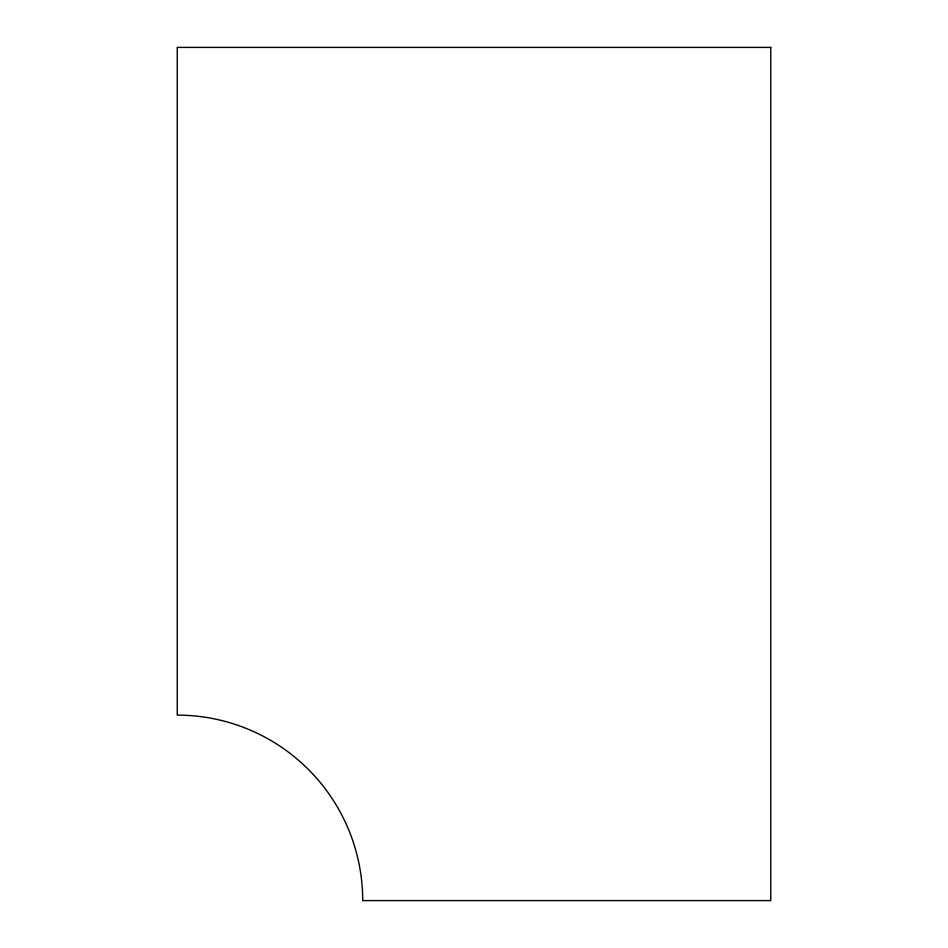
<?xml version="1.0" encoding="UTF-8"?>
<svg xmlns="http://www.w3.org/2000/svg" width="948" height="948" viewBox="0 0 948 948"><rect width="100%" height="100%" fill="white"/><g stroke="black" fill="none" stroke-linecap="round" stroke-linejoin="round"><path stroke-width="1.42" d="M770.76 47.4L177.24 47.4L177.24 715.124A185.476 185.476 0 0 1 362.717 900.6L770.76 900.6L770.76 47.4"/></g></svg>
